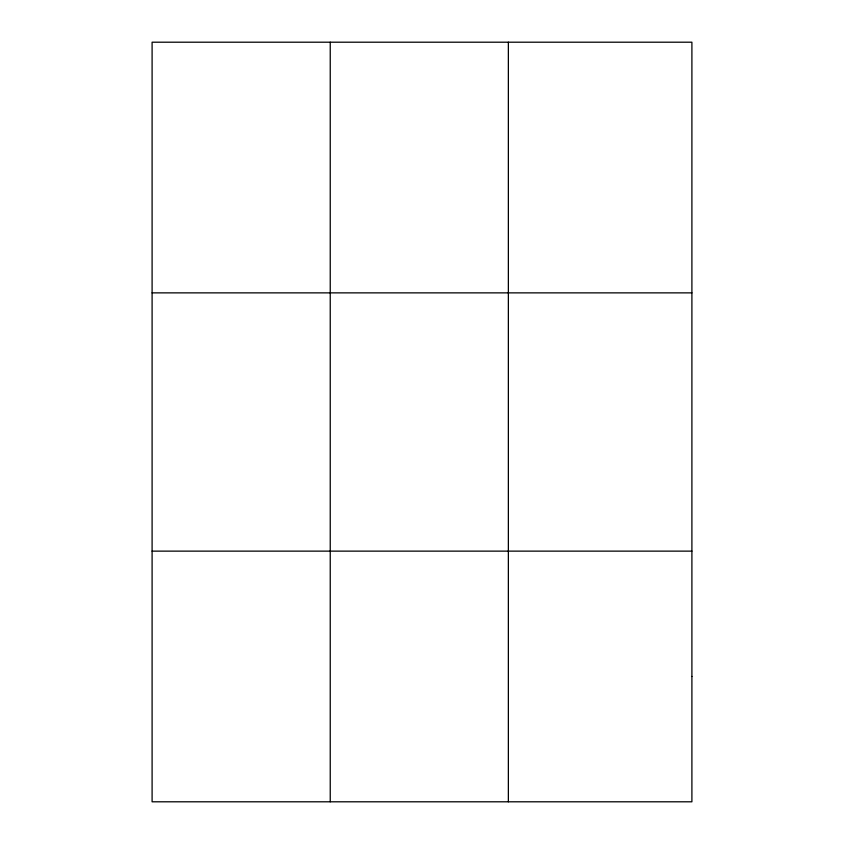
<?xml version="1.0" encoding="UTF-8"?>
<svg xmlns="http://www.w3.org/2000/svg" width="844" height="844" viewBox="0 0 844 844"><rect width="100%" height="100%" fill="white"/><g stroke="black" fill="none" stroke-linecap="round" stroke-linejoin="round"><path stroke-width="1.27" d="M330.236 42.2L330.236 801.8M508.362 42.2L508.362 801.8M152.099 292.868L691.901 292.868M152.099 551.132L691.901 551.132M691.901 676.466L691.901 801.8L152.099 801.8L152.099 42.2L691.901 42.2L691.901 676.466"/></g></svg>
